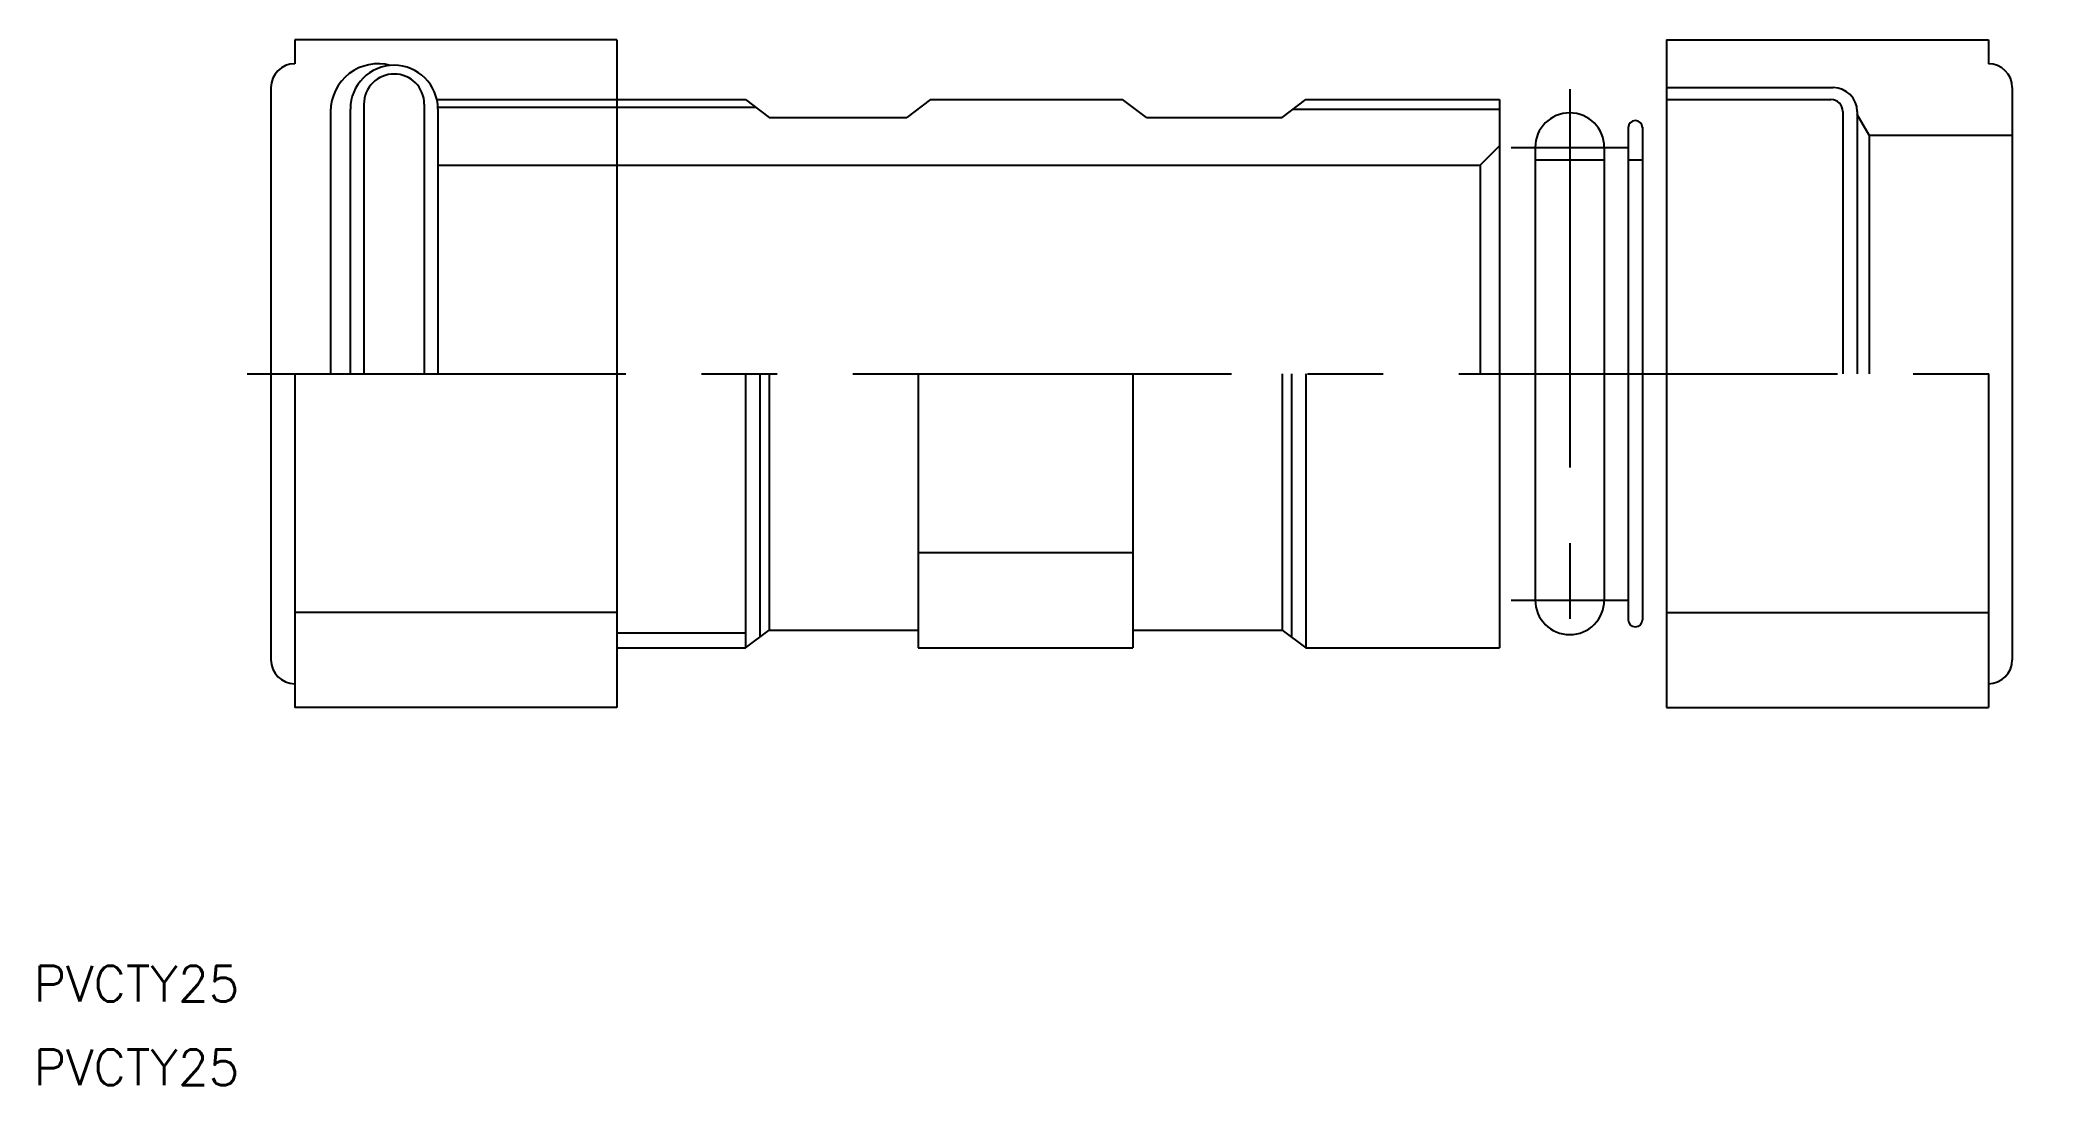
# Model space of a CAD drawing. Extents: x -19 to 148, y -60 to 28.
import ezdxf

# ---------------------------------------------------------------- set-up
doc = ezdxf.new("R2010")
doc.units = 0
doc.linetypes.add('CENTER', pattern=[50.8, 31.75, -6.35, 6.35, -6.35])
doc.layers.get('0').update_dxf_attribs({"linetype": 'CONTINUOUS'})
doc.layers.add('CENTER', color=1, linetype='CENTER')
doc.styles.get("Standard").update_dxf_attribs({"font": 'txt.shx', "height": 3, "bigfont": 'bigfont.shx'})

msp = doc.modelspace()

# ---------------------------------------------------------------- linework, layer by layer
at = {"color": 7, "linetype": 'CONTINUOUS'}
for p, q in [((29, 28), (2, 28)), ((2, 28), (2, 26)), ((29, 28), (29, -28)), ((117, 28), (117, -28)), ((117, 28), (144, 28)), ((144, 28), (144, 26)), ((0, 24), (0, -24)), ((117, 24), (131, 24)), ((146, 24), (146, -24)), ((5, 22), (5, 0)), ((6.65, 22.2), (6.65, 0)), ((7.79, 22.61), (7.79, 0)), ((12.86, 22.61), (12.86, 0)), ((13.91, 23), (39.78, 23)), ((40.68, 22.32), (14, 22.32)), ((14, 22.2), (14, 0)), ((39.78, 23), (41.78, 21.5)), ((55.31, 23), (53.31, 21.5)), ((55.31, 23), (71.41, 23)), ((73.41, 21.5), (71.41, 23)), ((84.78, 21.5), (86.78, 23)), ((85.74, 22.2), (103, 22.2)), ((86.78, 23), (103, 23)), ((103, 23), (103, -23)), ((117, 23), (130.8, 23)), ((131.8, 22), (131.8, 0)), ((133, 22), (133, 0)), ((41.78, 21.5), (53.31, 21.5)), ((73.41, 21.5), (84.78, 21.5)), ((113.8, 20.67), (113.8, -20.67)), ((115, 20.67), (115, -20.67)), ((134, 20), (133, 21.73)), ((101.39, 17.5), (103, 19.11)), ((106, 19), (106, -19)), ((111.8, 19), (111.8, -19)), ((134, 20), (134, 0)), ((134, 20), (146, 20)), ((14, 17.5), (101.39, 17.5)), ((101.39, 17.5), (101.39, 0)), ((106, 17.94), (111.8, 17.94)), ((113.8, 17.94), (115, 17.94)), ((2, 0), (2, -28)), ((39.78, 0), (39.78, -23)), ((40.98, 0), (40.98, -22.1)), ((41.78, 0), (41.78, -21.5)), ((54.28, 0), (54.28, -23)), ((72.28, 0), (72.28, -23)), ((84.78, 0), (84.78, -21.5)), ((85.58, 0), (85.58, -22.1)), ((86.78, 0), (86.78, -23)), ((144, 0), (144, -28)), ((54.28, -15), (72.28, -15)), ((29, -20.02), (2, -20.02)), ((117, -20.02), (144, -20.02)), ((29, -21.72), (39.78, -21.72)), ((39.78, -23), (41.78, -21.5)), ((41.78, -21.5), (54.28, -21.5)), ((72.28, -21.5), (84.78, -21.5)), ((84.78, -21.5), (86.78, -23)), ((29, -23), (39.78, -23)), ((54.28, -23), (72.28, -23)), ((86.78, -23), (103, -23)), ((29, -28), (2, -28)), ((117, -28), (144, -28))]:
    msp.add_line(p, q, dxfattribs=at)
for centre, radius, start, end in [((2, 24), 2, 90, 180), ((9, 22), 4, 75.0533, 180), ((10.33, 22.2), 3.67, 0, 180), ((10.33, 22.61), 2.53, 0, 180), ((144, 24), 2, 0, 90), ((131, 22), 2, 0, 90), ((108.9, 18.98), 2.9, 0, 180), ((130.8, 22), 1, 0, 90), ((114.4, 20.63), 0.6, 0, 180), ((108.9, -18.98), 2.9, 180, 0), ((114.4, -20.63), 0.6, 180, 0), ((2, -24), 2, 180, 270), ((144, -24), 2, 270, 0)]:
    msp.add_arc(centre, radius, start, end, dxfattribs=at)
at = {"layer": 'CENTER', "color": 1, "linetype": 'CENTER'}
for p, q in [((108.9, 23.88), (108.9, -23.88)), ((104, 18.98), (113.8, 18.98)), ((-2, 0), (148, 0)), ((104, -18.98), (113.8, -18.98))]:
    msp.add_line(p, q, dxfattribs=at)

# ---------------------------------------------------------------- texts
at = {"color": 7, "linetype": 'CONTINUOUS'}
for p in [(-19.88, -52.67), (-19.88, -59.67)]:
    msp.add_text('PVCTY25', height=3, dxfattribs=at).set_placement(p)

doc.saveas('drawing.dxf')
